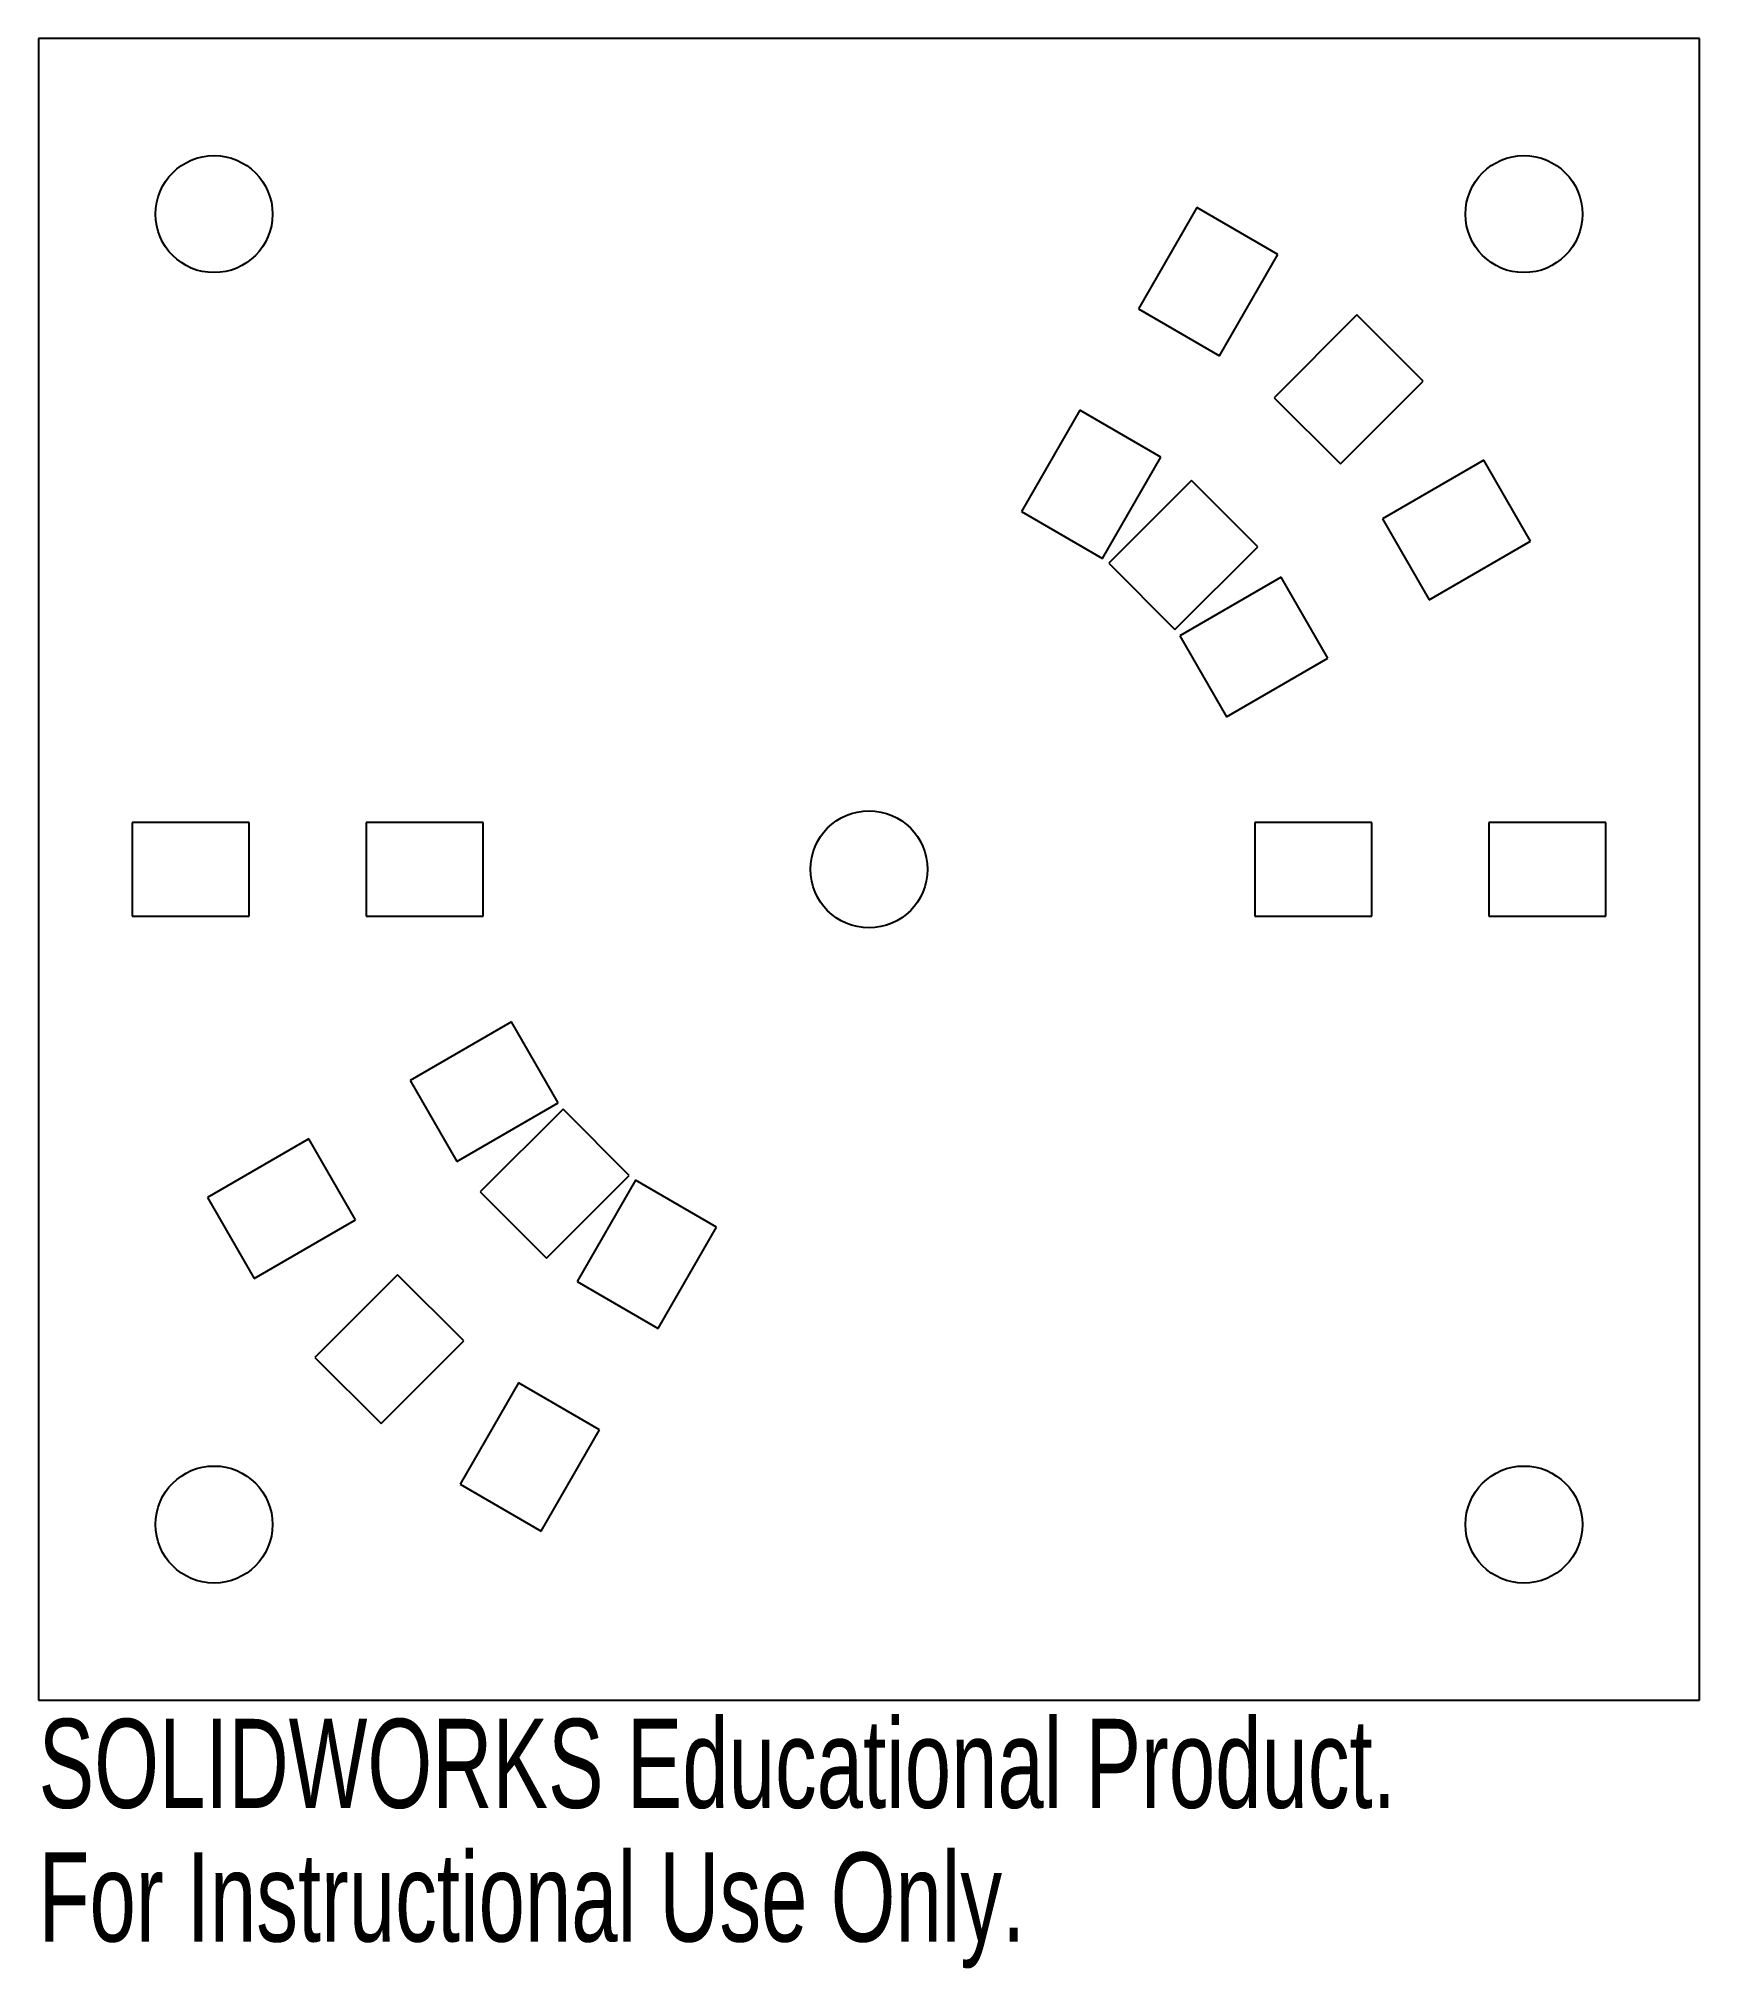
# Model space of a CAD drawing. Header units: inches. Extents: x -1.83 to 1.72, y -3.24 to 0.89.
import ezdxf

# ---------------------------------------------------------------- set-up
doc = ezdxf.new("R2010")
doc.units = ezdxf.units.IN
doc.header["$MEASUREMENT"] = 0
doc.styles.add('SLDTEXTSTYLE0', font='TXT', dxfattribs={"width": 0.7})

msp = doc.modelspace()

# ---------------------------------------------------------------- linework, layer by layer
at = {"color": 7, "linetype": 'Continuous', "lineweight": 25}
for p, q in [((1.7191, 0.8874), (-1.8305, 0.8874)), ((-1.8305, 0.8874), (-1.8305, -2.6622)), ((1.7191, -2.6622), (1.7191, 0.8874)), ((0.6451, 0.5264), (0.5201, 0.3099)), ((0.8183, 0.4264), (0.6451, 0.5264)), ((0.6933, 0.2099), (0.8183, 0.4264)), ((0.5201, 0.3099), (0.6933, 0.2099)), ((0.9871, 0.2969), (0.8104, 0.1201)), ((1.1286, 0.1554), (0.9871, 0.2969)), ((0.9518, -0.0213), (1.1286, 0.1554)), ((0.3951, 0.0934), (0.2701, -0.1231)), ((0.5683, -0.0066), (0.3951, 0.0934)), ((0.8104, 0.1201), (0.9518, -0.0213)), ((0.4433, -0.2231), (0.5683, -0.0066)), ((1.2581, -0.0134), (1.0416, -0.1384)), ((1.3581, -0.1866), (1.2581, -0.0134)), ((0.6336, -0.0567), (0.4568, -0.2335)), ((0.775, -0.1981), (0.6336, -0.0567)), ((0.2701, -0.1231), (0.4433, -0.2231)), ((1.0416, -0.1384), (1.1416, -0.3116)), ((0.5982, -0.3749), (0.775, -0.1981)), ((1.1416, -0.3116), (1.3581, -0.1866)), ((0.4568, -0.2335), (0.5982, -0.3749)), ((0.8251, -0.2634), (0.6086, -0.3884)), ((0.9251, -0.4366), (0.8251, -0.2634)), ((0.6086, -0.3884), (0.7086, -0.5616)), ((0.7086, -0.5616), (0.9251, -0.4366)), ((-1.3805, -0.7874), (-1.6305, -0.7874)), ((-1.6305, -0.7874), (-1.6305, -0.9874)), ((-1.3805, -0.9874), (-1.3805, -0.7874)), ((-0.8805, -0.7874), (-1.1305, -0.7874)), ((-1.1305, -0.7874), (-1.1305, -0.9874)), ((-0.8805, -0.9874), (-0.8805, -0.7874)), ((0.7691, -0.7874), (0.7691, -0.9874)), ((1.0191, -0.7874), (0.7691, -0.7874)), ((1.0191, -0.9874), (1.0191, -0.7874)), ((1.2691, -0.7874), (1.2691, -0.9874)), ((1.5191, -0.7874), (1.2691, -0.7874)), ((1.5191, -0.9874), (1.5191, -0.7874)), ((-1.6305, -0.9874), (-1.3805, -0.9874)), ((-1.1305, -0.9874), (-0.8805, -0.9874)), ((0.7691, -0.9874), (1.0191, -0.9874)), ((1.2691, -0.9874), (1.5191, -0.9874)), ((-0.82, -1.2132), (-1.0365, -1.3382)), ((-0.72, -1.3864), (-0.82, -1.2132)), ((-1.0365, -1.3382), (-0.9365, -1.5114)), ((-0.9365, -1.5114), (-0.72, -1.3864)), ((-0.7096, -1.3999), (-0.8864, -1.5767)), ((-0.5682, -1.5413), (-0.7096, -1.3999)), ((-1.253, -1.4632), (-1.4695, -1.5882)), ((-1.153, -1.6364), (-1.253, -1.4632)), ((-0.745, -1.7181), (-0.5682, -1.5413)), ((-0.5547, -1.5517), (-0.6797, -1.7682)), ((-0.3815, -1.6517), (-0.5547, -1.5517)), ((-1.4695, -1.5882), (-1.3695, -1.7614)), ((-0.8864, -1.5767), (-0.745, -1.7181)), ((-1.3695, -1.7614), (-1.153, -1.6364)), ((-0.5065, -1.8682), (-0.3815, -1.6517)), ((-1.0632, -1.7535), (-1.24, -1.9302)), ((-0.9218, -1.8949), (-1.0632, -1.7535)), ((-0.6797, -1.7682), (-0.5065, -1.8682)), ((-1.0986, -2.0717), (-0.9218, -1.8949)), ((-1.24, -1.9302), (-1.0986, -2.0717)), ((-0.8047, -1.9847), (-0.9297, -2.2012)), ((-0.6315, -2.0847), (-0.8047, -1.9847)), ((-0.7565, -2.3012), (-0.6315, -2.0847)), ((-0.9297, -2.2012), (-0.7565, -2.3012)), ((-1.8305, -2.6622), (1.7191, -2.6622))]:
    msp.add_line(p, q, dxfattribs=at)
for centre in [(-1.4555, 0.5124), (1.3441, 0.5124), (-0.0557, -0.8874), (-1.4555, -2.2872), (1.3441, -2.2872)]:
    msp.add_circle(centre, 0.125, dxfattribs=at)

# ---------------------------------------------------------------- texts
at = {"color": 7, "linetype": 'Continuous', "char_height": 0.1903, "attachment_point": 1, "style": 'SLDTEXTSTYLE0'}
for s, insert in [('SOLIDWORKS Educational Product.', (-1.8305, -2.7023)), ('For Instructional Use Only.', (-1.8305, -2.9878))]:
    msp.add_mtext(s, dxfattribs=dict(at, insert=insert))

doc.saveas('drawing.dxf')
